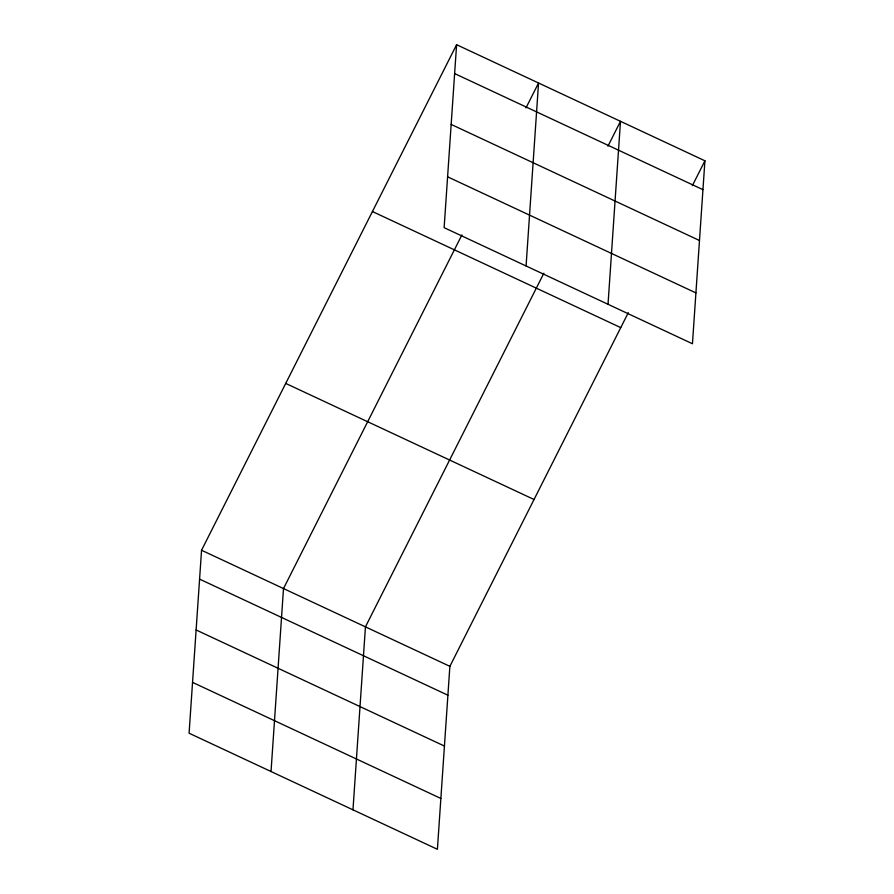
<?xml version="1.0" encoding="UTF-8"?>
<svg xmlns="http://www.w3.org/2000/svg" width="894" height="894" viewBox="0 0 894 894"><rect width="100%" height="100%" fill="white"/><g stroke="black" fill="none" stroke-linecap="round" stroke-linejoin="round"><path stroke-width="1.34" d="M456.599 44.7L444.128 227.668L692.448 343.754L704.919 160.786L456.599 44.7L201.552 550.246L189.081 733.214L437.401 849.3L449.872 666.332L628.292 312.676M271.027 771.522L283.499 588.554L461.919 234.898M352.974 809.83L365.445 626.862L543.865 273.206M526.074 265.976L538.546 83.008L525.985 107.906M608.021 304.284L620.492 121.316L607.931 146.214M692.358 185.684L704.919 160.786M454.633 73.576L702.952 189.662M451.168 124.422L699.488 240.508M447.592 176.811L695.912 292.897M372.44 211.532L620.749 327.617M285.722 383.414L534.031 499.5M201.552 550.246L449.872 666.332M199.585 579.122L447.905 695.208M196.121 629.968L444.43 746.054M192.545 682.368L440.865 798.454"/></g></svg>
